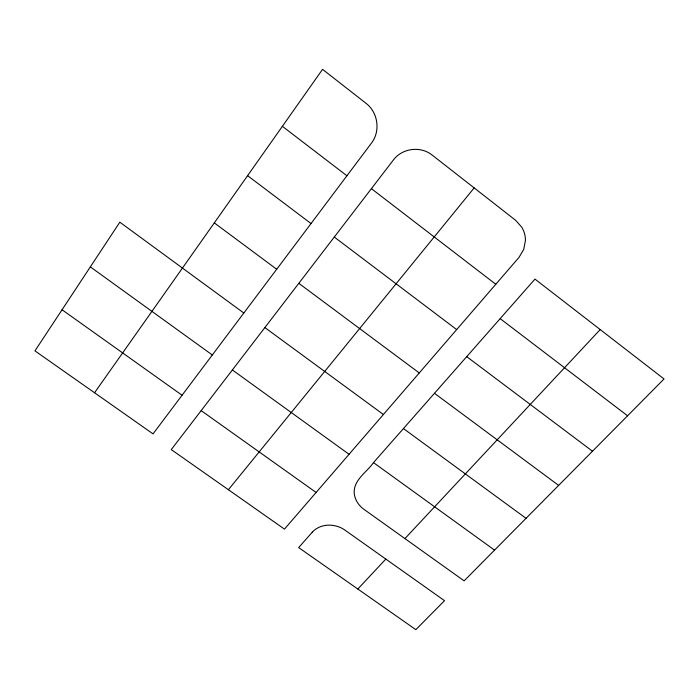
<?xml version="1.0" encoding="UTF-8"?>
<svg xmlns="http://www.w3.org/2000/svg" width="699" height="699" viewBox="0 0 699 699"><rect width="100%" height="100%" fill="white"/><g stroke="black" fill="none" stroke-linecap="round" stroke-linejoin="round"><path stroke-width="1.05" d="M243.82 313.021L119.826 222.186L34.95 350.872L153.046 433.878L371.553 142.989C380.693 131.01 377.984 112.425 366.04 103.321L322.554 69.341L94.54 392.777M232.365 369.963L393.388 159.992C402.231 148.101 420.649 145.785 432.183 155.091L515.635 220.307L521.795 227.236A27.715 26.518 -14.5 0 1 525.447 240.386L523.717 249.429L518.981 257.415L284.476 529.117L171.272 449.588L232.365 369.963L349.037 454.271M228.381 489.728L474.167 187.9M373.493 462.607C366.861 472.201 353.545 479.785 354.192 492.952C354.734 499.479 358.508 505.386 363.751 509.195L464.119 580.852L664.05 378.963L534.962 279.093L373.493 462.607L494.543 550.122M404.931 538.588L600.205 329.561M357.836 589.021L385.831 559.078M182.072 395.25L62.054 309.762M316.105 492.454L201.172 410.619M212.33 354.996L90.354 266.896M403.454 428.574L526.05 518.335M264.851 327.56L383.41 414.498M434.498 393.301L558.65 485.403M298.805 283.313L419.26 372.943M214.287 222.867L276.708 269.264M466.74 356.673L592.481 451.213M456.665 329.579L334.297 237.057M247.586 175.659L311.011 223.531M500.196 318.657L627.588 415.8M282.379 126.309L346.914 175.764M495.801 284.275L371.387 188.643M312.261 532.192L298.691 547.597L415.844 629.659L444.529 600.668L344.878 530.069C335.284 523.228 320.518 523.158 312.261 532.192"/></g></svg>
